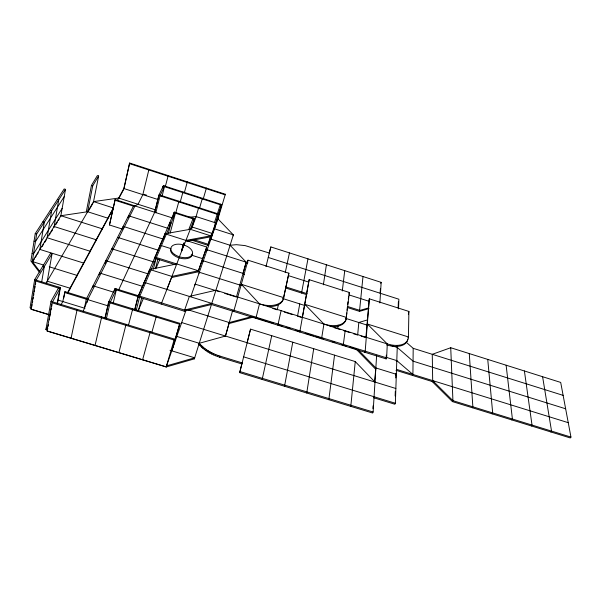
<?xml version="1.0" encoding="UTF-8"?>
<svg xmlns="http://www.w3.org/2000/svg" width="601" height="601" viewBox="0 0 601 601"><rect width="100%" height="100%" fill="white"/><g stroke="black" fill="none" stroke-linecap="round" stroke-linejoin="round"><path stroke-width="0.9" d="M412.421 375.407L412.91 374.461L413.195 348.325L406.141 342.149M408.38 314.24L408.89 311.431L369.307 298.817L365.889 337.477M408.89 311.431L408.425 336.958L407.929 337.965M395.15 395.939L395.308 391.319M395.766 377.931L395.916 373.439M398.162 308.065L398.373 301.905M374.062 396.743L373.582 397.734L394.865 404.24L395.36 403.256L397.306 345.628M398.546 308.884L398.869 299.215L268.249 257.453M138.072 296.894L184.237 311.175L211.439 304.512L386.127 358.895L386.623 357.865L387.292 343.922L367.331 324.007L366.873 325.028M386.127 358.895L386.308 355.176M372.905 408.515L373.071 405.825M374.558 382.168L375.85 367.947L358.414 350.045M380.117 293.356L380.403 288.78M242.045 363.117L239.694 372.643L372.62 413.007L373.116 412.008L376.639 355.259M379.885 302.949L381.162 282.357L270.848 246.928L269.21 253.164M369.307 298.817L365.198 351.194L364.717 352.231M247.049 342.863L250.549 329.138L355.251 361.569L350.789 406.381M362.996 276.528L359.488 311.356L347.258 307.479M345.162 330.723L343.194 345.53M302.303 317.561L309.154 279.66L349.361 292.469L346.168 318.515A22.042 12.771 22.4 0 1 329.964 326.493M346.476 315.728L346.785 312.948M347.093 310.169L347.401 307.389M347.701 304.602L348.009 301.822M348.317 299.043L348.625 296.263M334.539 355.153L328.822 399.71M338.153 325.231L337.724 328.792L340.324 329.611M342.292 290.974L344.741 270.66M304.437 305.368L304.85 304.316L323.924 324.067L321.543 338.791M313.714 348.7L306.735 393.001M323.376 284.799L326.403 264.771M60.678 216.788L65.509 189.353L64.187 188.932L35.234 233.609L30.876 261.104L43.918 265.146M39.305 272.125L32.101 262.66L36.661 234.052L65.509 189.353M47.066 282.312L52.062 253.66L50.604 253.209L34.648 279.69L30.05 307.787L31.537 308.238L31.35 309.38L48.906 314.714M48.621 314.466L31.027 309.117L35.654 281.02L52.062 253.66M31.838 306.427L32.138 304.617M32.431 302.799L32.732 300.988M33.032 299.178L33.333 297.367M33.633 295.557L33.926 293.746M34.227 291.928L34.527 290.118M34.828 288.307L35.128 286.497M35.421 284.686L35.722 282.876M41.694 281.877L44.286 266.626L42.799 266.168M53.94 227.614L58.71 199.885L57.365 199.457M309.154 279.66L299.771 332.015M47.757 328.138L47.426 329.949L45.909 329.491L50.98 301.386L58.921 287.15M34.648 279.69L60.438 287.616L52.017 302.769L46.923 330.881L166.192 366.843L186.047 310.086M48.08 326.328L48.411 324.51M49.237 319.98L49.56 318.169M49.891 316.359L50.717 311.829M51.047 310.011L51.37 308.2M51.701 306.39L52.032 304.579M292.77 342.217L284.513 386.255M299.764 303.896L297.518 316.201L301.897 317.568M307.975 258.851L301.544 293.018M57.118 303.76L59.95 288.488L35.654 281.02M57.433 303.775L60.438 287.616M62.744 301.71L64.953 291.643L88.167 298.772M63.729 298.096L64.953 291.643M69.769 289.299L69.986 288.187L47.261 281.193M93.335 202.642L98.647 175.98L97.385 175.575L91.435 185.439L86.386 211.342L107.819 218.163L107.602 219.207M98.647 175.98L92.727 185.852L87.648 211.74L60.874 215.714L32.281 261.54L40.049 271.727M76.695 276.468L76.913 275.363L49.29 266.806M83.359 264.132L83.577 263.035L39.846 249.415L44.309 222.212L42.904 221.769M71.068 338.16L77.191 309.387M89.759 252.262L89.985 251.18L47.118 237.756L51.648 210.831L50.274 210.395M95.927 240.836L96.152 239.761L54.128 226.524M84.38 308.328L86.289 299.178L133.738 205.527M267.618 306.54A22.267 12.952 19.4 0 0 283.394 298.742L288.886 273.207L248.04 260.195L247.687 261.247M281.088 310.642L277.88 325.201M288.886 273.207L283.394 298.742M101.869 229.822L102.095 228.763L60.874 215.714M87.16 302.371L87.738 299.621L134.977 205.925L138.035 204.272L142.843 194.649L148.965 169.339M92.674 287.631L93.065 285.813L113.627 292.169M271.72 335.696L262.171 379.471M278.376 304.617L277.256 309.853L272.831 308.463M285.227 272.651L289.457 252.908M121.875 228.921L109.472 224.984L115.152 199.562L172.54 217.975M115.152 199.562L109.472 224.984M99.18 274.777L99.563 272.982L142.505 286.331M182.651 246.921L183.17 245.659M105.228 263.321L105.814 260.646L147.884 273.808M233.053 235.87L233.361 234.886L217.96 218.884L225.345 194.243L129.636 163.036L123.611 189.533L118.885 198.285M129.636 163.036L124.152 187.933L117.353 200.524M95.063 345.395L101.704 316.877M122.574 229.049L123.182 226.359L163.54 239.183M104.987 317.891L108.518 302.401L115.046 288.533L184.567 310.048L211.785 303.407L233.361 234.886L214.482 228.823M105.198 317.906L108.939 301.522L179.879 323.346L172.104 349.925M128.148 217.532L128.554 215.759L168.16 228.403M106.249 319.251L110.013 302.859L116.511 288.983M182.989 246.125L183.147 245.674L182.959 246.132M114.235 291.192L114.648 289.381L137.99 296.601L174.328 212.108L194.469 218.584L191.727 228.372M114.633 290.336L115.046 288.533M113.161 303.422L116.091 290.786M240.971 285.377L241.332 284.303L259.497 303.873L255.861 318.342M118.915 352.584L126.067 324.322M154.585 212.423L158.799 195.423L163.412 185.626L221.716 204.55L214.189 229.815M239.694 372.643L250.549 329.138M266.003 266.551L270.848 246.928M154.878 211.785L159.092 194.799L218.328 213.948L210.583 240.115M155.809 212.814L160.046 195.821L164.629 186.025L161.969 196.647M128.516 325.073L132.731 308.839M162.751 188.023L163.194 186.25L221.499 205.166M162.969 187.399L163.48 185.649M165.418 186.197L168.205 175.612M134.616 310.033L137.99 296.601M134.759 310.063L138.358 295.745M136.194 310.507L139.808 296.195L175.59 212.514L170.143 233.135M143.451 284.994L144.127 282.335L386.623 357.865M138.778 309.365L141.708 297.841M148.965 272.185L149.664 269.458L176.747 263.952M182.449 247.492L182.696 246.868M154.517 258.888L154.983 257.093L198.398 270.773L206.752 247.041L165.02 233.751L164.103 237.282M153.33 269.218L156.35 257.521M159.408 247.867L160.099 245.193L170.767 248.574M155.419 268.79L157.965 258.986M169.054 225.443L169.76 222.731L171.045 223.136L168.43 233.098M173.103 216.345L174.05 212.762L194.213 219.245M173.621 214.797L174.328 212.108M175.612 213.385L178.94 201.215M180.157 202.267L182.989 191.982M184.439 192.373L187.339 181.848M142.625 359.736L150.28 331.714M151.903 332.218L156.373 316.111M183.132 245.711L182.937 246.222L183.267 245.328L183.14 245.704M161.218 304.053L179.09 257.957M171.57 277.534L171.878 276.422L198.398 270.773L198.075 271.862L171.57 277.534L166.838 289.659M181.735 250.865L183.523 245.02M248.04 260.195L233.714 311.446M195.956 217.044L198.683 207.593M199.449 208.502L202.402 198.277M225.383 336.199L229.266 322.549L252.029 316.524M243.195 272.674L246.185 262.186L230.1 245.261L210.883 239.115M232.662 310.424L225.48 336.049L199.254 343.276L176.829 336.417L176.514 337.492M246.185 262.186L236.411 297.052L224.774 293.408M203.371 198.518L206.391 188.06M47.216 331.091L166.207 366.971L174.35 339.062L50.98 301.386M171.788 350.849L179.879 323.346M184.237 311.175L189.36 296.428L215.932 290.223L387.292 343.922A21.936 12.523 25.1 0 0 408.425 336.958L367.331 324.007M181.367 323.631L181.682 322.564L395.864 388.494M194.822 285.159L195.13 284.123L215.827 290.606M202.334 259.76L202.65 258.678L191.163 255.034M198.984 273.275L199.284 272.253L241.534 285.558M206.752 247.041L198.075 271.862M214.347 222.971L220.507 204.16M202.988 261.826L203.288 260.804L243.044 273.395L244.291 274.725M191.141 239.979L207.886 245.313L210.696 235.832L212.025 233.383L192.11 226.998L190.284 229.297L165.02 233.751M206.857 250.775L207.157 249.768L247.95 262.75M211.717 234.42L212.025 233.383M166.207 366.971L194.341 358.872L194.679 357.798L170.015 350.308M211.439 304.512L211.785 303.407M194.341 358.872L211.379 304.745M200.141 345.703L200.479 344.643L199.254 343.276L198.916 344.343C204.287 350.563 211.725 354.718 219.508 357.137L241.842 363.943L242.218 362.899L219.861 356.077C212.641 353.839 205.767 350.105 200.479 344.643M201.478 347.032L201.816 345.966M202.928 348.317L203.266 347.258M204.468 349.564L204.813 348.497M206.105 350.751L206.451 349.684M207.833 351.878L208.179 350.811M209.636 352.937L209.982 351.878M211.507 353.936L211.852 352.877M213.438 354.853L213.783 353.794M215.421 355.702L215.774 354.643M217.449 356.461L217.802 355.401M219.508 357.137L219.861 356.077M207.886 245.313L215.714 222.881L196.166 216.585L188.887 217.239M210.816 239.093L211.041 238.439M190.817 296.616L218.178 218.268M158.799 195.423L218.171 214.61L218.328 213.948M174.35 339.062L174.012 340.008L52.017 302.769M218.171 214.61L221.716 204.55M225.345 194.243L225.135 194.837L129.32 163.6M83.126 311.543L87.738 299.621M191.817 228.042L196.166 216.585M179.421 256.8L184.011 245.043M184.011 245.358L194.469 218.584M193.214 218.178L189.007 228.891L210.696 235.832L185.942 240.415M138.057 311.07L143.263 298.697M156.125 268.121L159.641 259.76M348.933 293.476L349.361 292.469M138.793 295.211L143.842 283.469M144.21 282.613L149.379 270.585M154.697 258.205L159.453 247.146M159.813 246.297L164.742 234.841M380.749 283.289L381.162 282.357M118.607 290.013L154.697 212.251M387.292 343.922L386.804 344.944A21.921 12.531 25.1 0 0 407.726 339.64M396.329 361.584L396.803 360.615L386.308 357.347M395.856 375.264L396.337 374.295L375.85 367.947M432.682 380.598L432.179 381.537L452.41 401.596L570.334 437.964L570.95 437.077L560.703 382.424L450.727 347.731L432.269 354.305L432.682 380.598L452.929 400.664L570.95 437.077M61.009 304.812L62.774 301.537M67.44 292.897L113.349 207.931L93.546 201.598L45.901 283.529M67.65 293.228L113.123 208.968M45.909 329.491L46.788 327.883M452.41 401.596L452.929 400.664L450.727 347.731M88.347 211.236L92.885 203.423M31.027 309.117L31.537 308.238M472.326 407.741L472.859 406.817L469.276 353.583M492.129 413.849L492.685 412.932L487.742 359.406M32.101 262.66L34.467 258.866M35.414 257.348L36.353 255.831M37.3 254.313L38.246 252.803M42.085 246.635L43.542 244.299M44.512 242.744L46.45 239.626M49.267 235.104L50.206 233.609M51.138 232.106L52.535 229.86M55.863 224.519L57.313 222.197M58.274 220.657L59.236 219.11M511.834 419.926L512.405 419.017L506.117 365.205M62.166 208.367L33.498 253.892L32.086 253.449M64.232 196.595L35.459 241.61L34.032 241.166M531.442 425.974L532.02 425.065L524.403 370.975M550.937 431.984L551.538 431.09L542.598 376.714M367.609 319.867L358.812 322.497L357.663 335.042L353.328 333.683M166.522 365.881L194.679 357.798M368.548 307.915L359.909 310.394L347.671 306.518M359.488 311.356L368.984 308.621M228.913 323.586L253.419 317.08L267.25 321.392M186.558 241.324L210.388 236.892M230.1 245.261L236.433 244.682L245.133 245.606L269.338 253.051M93.546 201.598L118.682 198.052L155.531 209.892M240.069 371.591L373.116 412.008M58.312 300.169L84.966 308.321M243.705 356.874L395.36 403.256M108.518 302.401L179.564 324.247M64.495 292.484L108.18 305.901M188.128 309.808L229.266 322.549M268.978 321.926L273.297 323.27M278.458 324.878L282.763 326.223M286.196 327.29L290.501 328.627M295.684 330.25L300.147 331.632M305.503 333.3L313.534 335.801M315.322 336.357L323.308 338.844M332.18 341.608L334.847 342.442M341.909 344.636L346.326 346.011M349.857 347.115L356.04 349.038M396.487 369.367L568.245 422.676M396.014 370.314L433.967 382.093M35.234 233.609L36.661 234.052M149.664 269.458L171.878 276.422M216.721 290.884L219.41 291.725M284.303 312.062L292.229 314.541M334.231 327.703L336.853 328.522M343.795 330.693L349.865 332.593M361.118 336.124L365.431 337.477M390.38 345.29L397.246 347.438L413.052 361.156L565.646 408.785M241.332 284.303L283.792 297.683A22.29 12.944 19.5 0 1 259.497 303.873M304.85 304.316L346.619 317.478A22.057 12.764 22.4 0 1 323.924 324.067M155.569 258.475L175.575 264.778M282.47 298.449L304.925 305.526M345.455 318.29L366.775 325.006M111.824 248.784L153.848 261.998M413.195 348.325L563.129 395.375M285.948 286.977L307.224 293.709M285.58 287.962L306.841 294.693M117.608 237.365L157.95 250.114M193.206 239.483L208.194 244.269M288.322 275.596L308.351 281.967M348.948 294.888L369.517 301.432M245.862 263.185L247.62 263.741M114.806 200.186L134.654 206.556M144 194.333L146.576 195.167M123.836 188.519L158.318 199.637M91.435 185.439L92.727 185.852M396.803 360.615L412.91 374.461M356.686 349.699L375.385 368.924M355.251 361.569L374.971 382.063M192.267 253.682A11.171 6.295 15.8 0 1 180.503 258.28A11.171 6.295 15.8 0 1 170.782 248.581M182.989 245.734L181.765 250.144L184.131 242.819L182.989 245.734M174.463 254.373A11.179 6.288 15.8 0 0 192.373 254.238A11.179 6.288 15.8 0 0 178.264 244.141A11.179 6.288 15.8 0 0 174.463 254.373"/></g></svg>
